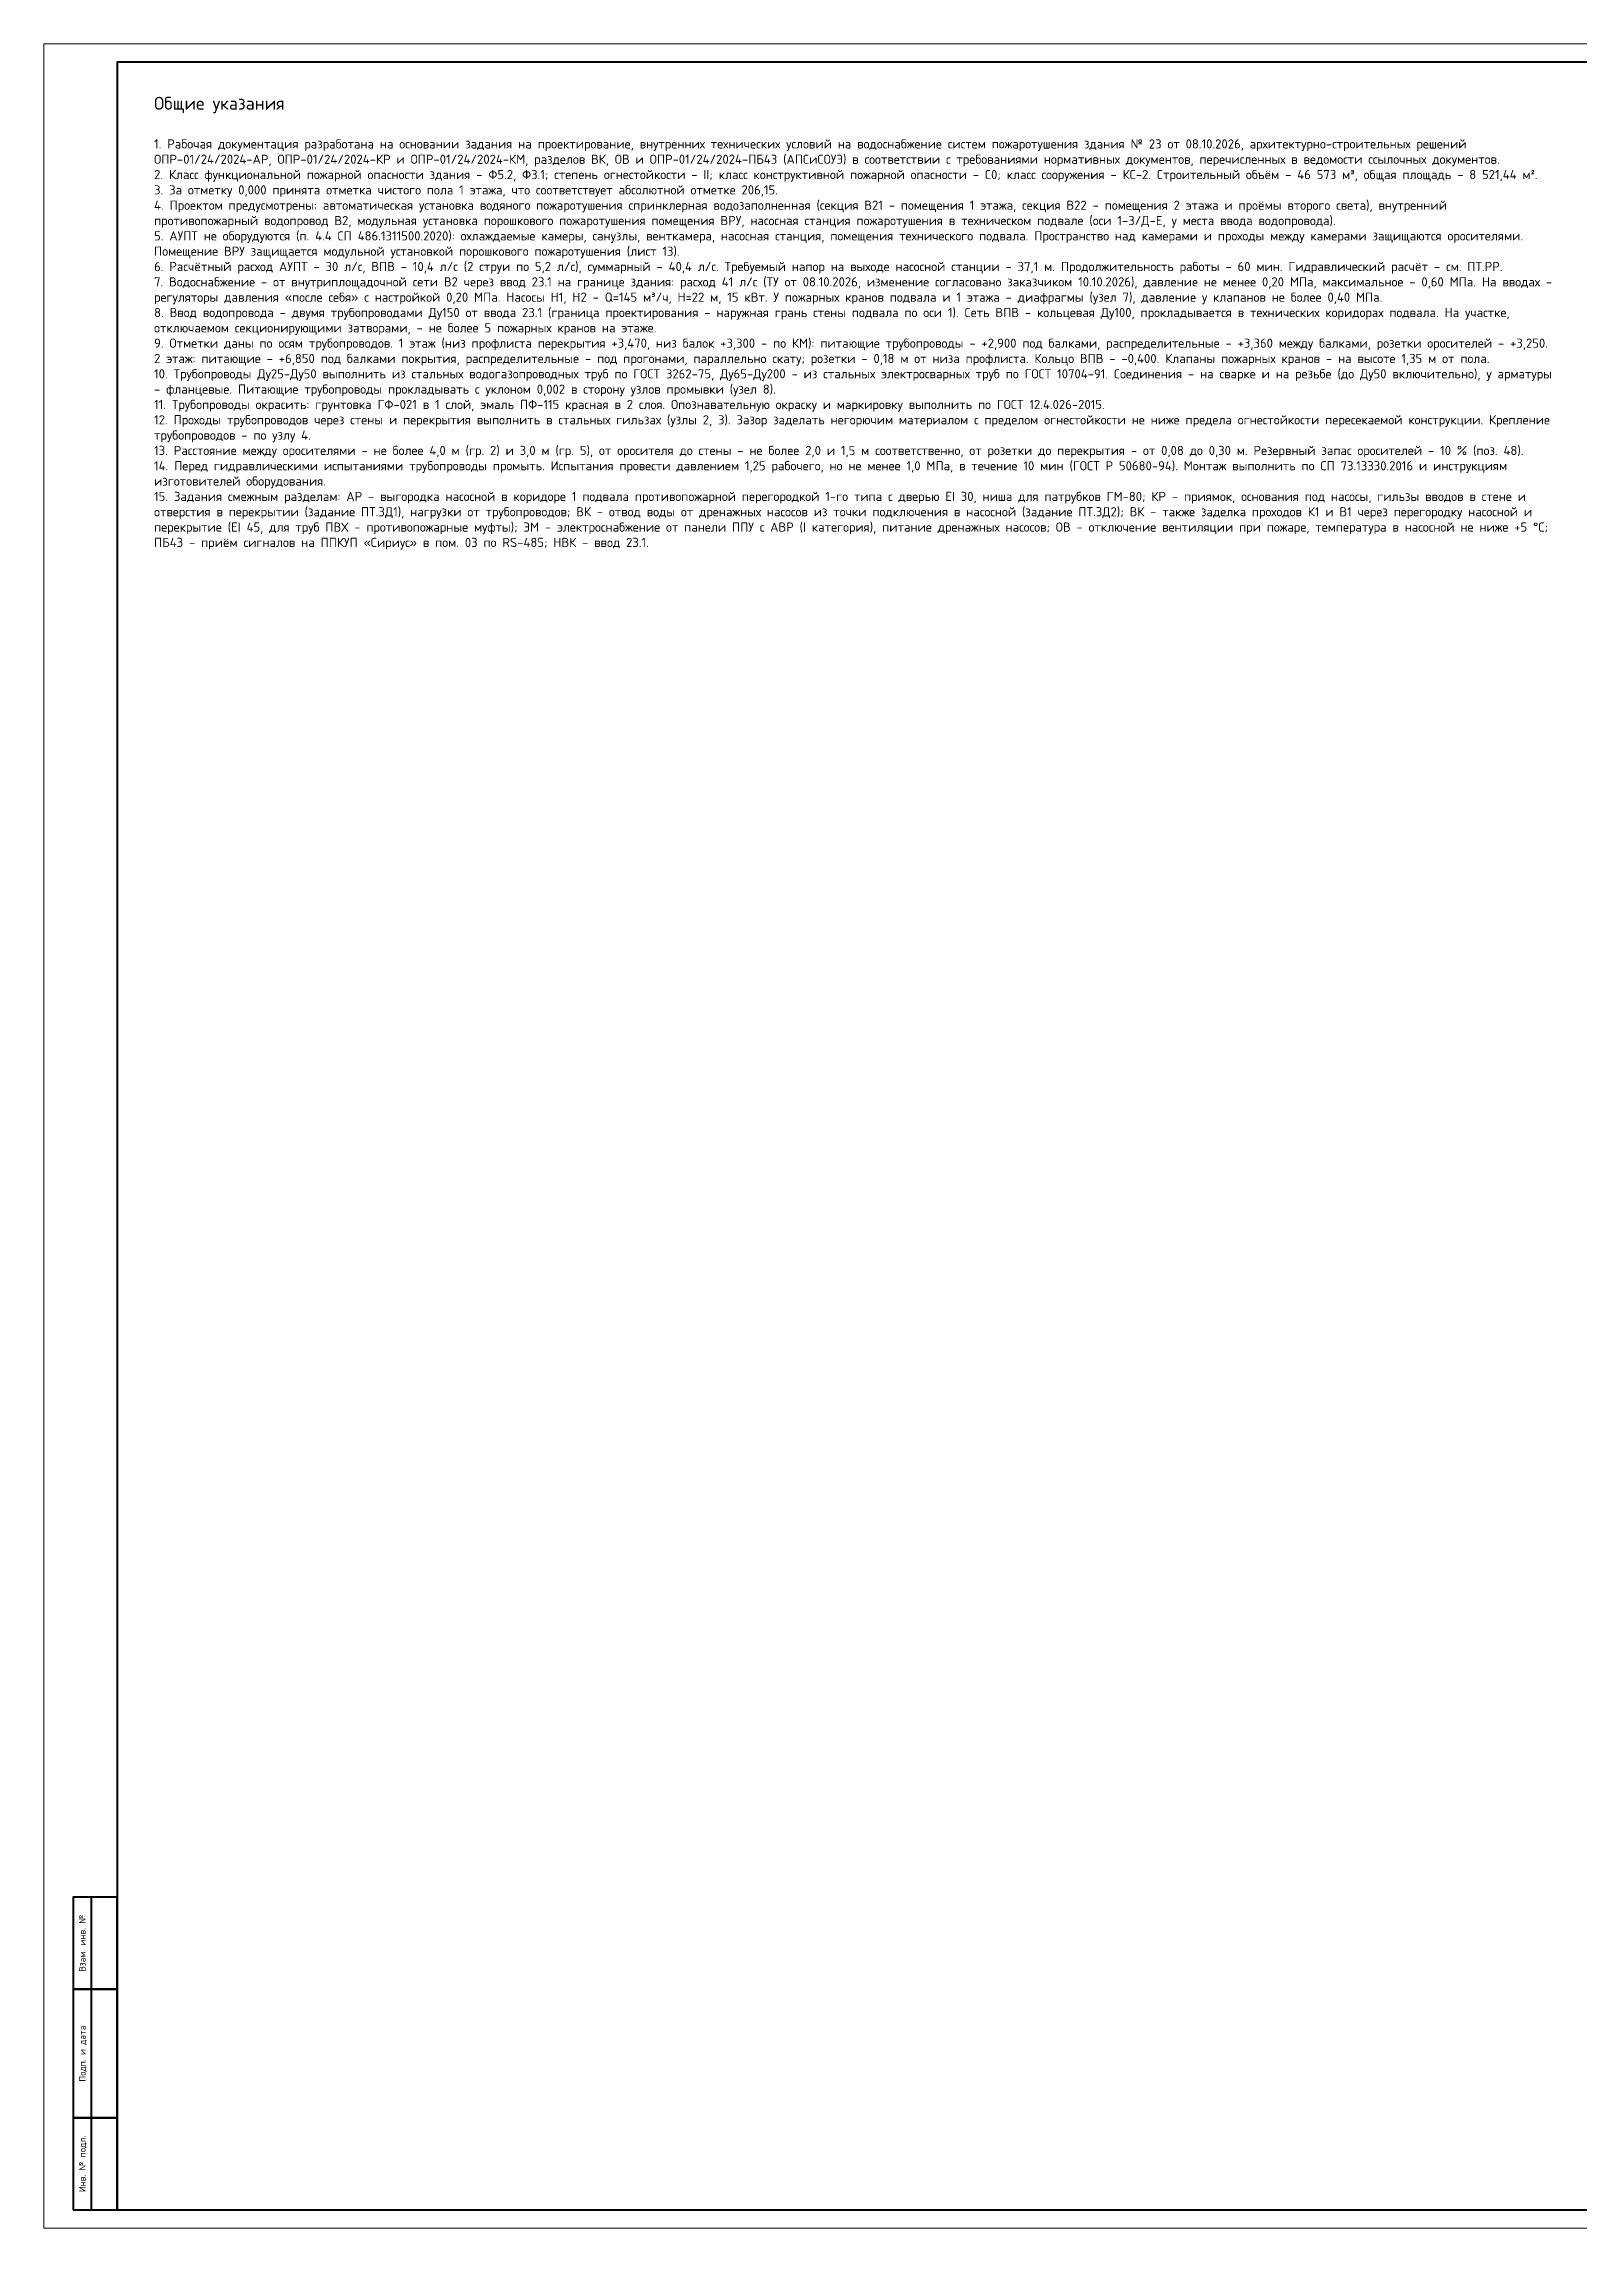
# Model space of a CAD drawing. Header units: millimetres. Extents: x 0 to 2118900, y -20000 to 84100.
# Drawn here: x 900 to 1317, y -20000 to -19406 of the extents above; entities that cross this region are included whole.
import ezdxf
from ezdxf.enums import TextEntityAlignment as Align

# ---------------------------------------------------------------- set-up
doc = ezdxf.new("R2010")
doc.units = ezdxf.units.MM
for name, color, linetype, lineweight in [('ПТ_рамка', 7, 'Continuous', 50), ('ПТ_рамка_тонк', 7, 'Continuous', 18), ('ПТ_текст', 7, 'Continuous', 18)]:
    doc.layers.add(name, color=color, linetype=linetype, lineweight=lineweight)
doc.styles.add('ПТ', font='isocpeur.ttf')
doc.styles.add('ПТ_загл', font='isocpeur.ttf')

msp = doc.modelspace()

# ---------------------------------------------------------------- linework, layer by layer
at = {"layer": 'ПТ_рамка', "lineweight": 50}
for p, q in [((913, -19935), (913, -19910)), ((913, -19970), (913, -19935)), ((913, -19995), (913, -19970))]:
    msp.add_line(p, q, dxfattribs=at)
at = {"layer": 'ПТ_рамка', "lineweight": 70}
msp.add_lwpolyline([(920, -19995), (1736, -19995), (1736, -19411), (920, -19411)], close=True, dxfattribs=at)
at = {"layer": 'ПТ_рамка', "lineweight": 50}
for points in [[(908, -19935), (920, -19935), (920, -19910), (908, -19910)], [(908, -19970), (920, -19970), (920, -19935), (908, -19935)], [(908, -19995), (920, -19995), (920, -19970), (908, -19970)]]:
    msp.add_lwpolyline(points, close=True, dxfattribs=at)
at = {"layer": 'ПТ_рамка_тонк', "lineweight": 13}
msp.add_lwpolyline([(900, -20000), (1741, -20000), (1741, -19406), (900, -19406)], close=True, dxfattribs=at)

# ---------------------------------------------------------------- texts
at = {"layer": 'ПТ_текст', "style": 'ПТ_загл'}
msp.add_text('Общие указания', height=3.5, dxfattribs=at).set_placement((930, -19425), align=Align.BOTTOM_LEFT)
at = {"layer": 'ПТ_текст', "style": 'ПТ'}
for s, p in [('Взам. инв. №', (910.5, -19922.5)), ('Подп. и дата', (910.5, -19952.5)), ('Инв. № подл.', (910.5, -19982.5))]:
    msp.add_text(s, height=1.8, rotation=90, dxfattribs=at).set_placement(p, align=Align.MIDDLE_CENTER)
at = {"layer": 'ПТ_текст', "insert": (930, -19432), "char_height": 2.5, "width": 380, "attachment_point": 1, "style": 'ПТ'}
msp.add_mtext('1. Рабочая документация разработана на основании задания на проектирование, внутренних технических условий на водоснабжение систем пожаротушения здания № 23 от 08.10.2026, архитектурно-строительных решений ОПР-01/24/2024-АР, ОПР-01/24/2024-КР и ОПР-01/24/2024-КМ, разделов ВК, ОВ и ОПР-01/24/2024-ПБ43 (АПСиСОУЭ) в соответствии с требованиями нормативных документов, перечисленных в ведомости ссылочных документов. \\P2. Класс функциональной пожарной опасности здания - Ф5.2, Ф3.1; степень огнестойкости - II; класс конструктивной пожарной опасности - С0; класс сооружения - КС-2. Строительный объём - 46 573 м³, общая площадь - 8 521,44 м². \\P3. За отметку 0,000 принята отметка чистого пола 1 этажа, что соответствует абсолютной отметке 206,15. \\P4. Проектом предусмотрены: автоматическая установка водяного пожаротушения спринклерная водозаполненная (секция В21 - помещения 1 этажа, секция В22 - помещения 2 этажа и проёмы второго света), внутренний противопожарный водопровод В2, модульная установка порошкового пожаротушения помещения ВРУ, насосная станция пожаротушения в техническом подвале (оси 1-3/Д-Е, у места ввода водопровода). \\P5. АУПТ не оборудуются (п. 4.4 СП 486.1311500.2020): охлаждаемые камеры, санузлы, венткамера, насосная станция, помещения технического подвала. Пространство над камерами и проходы между камерами защищаются оросителями. Помещение ВРУ защищается модульной установкой порошкового пожаротушения (лист 13). \\P6. Расчётный расход АУПТ - 30 л/с, ВПВ - 10,4 л/с (2 струи по 5,2 л/с), суммарный - 40,4 л/с. Требуемый напор на выходе насосной станции - 37,1 м. Продолжительность работы - 60 мин. Гидравлический расчёт - см. ПТ.РР. \\P7. Водоснабжение - от внутриплощадочной сети В2 через ввод 23.1 на границе здания: расход 41 л/с (ТУ от 08.10.2026, изменение согласовано заказчиком 10.10.2026), давление не менее 0,20 МПа, максимальное - 0,60 МПа. На вводах - регуляторы давления «после себя» с настройкой 0,20 МПа. Насосы Н1, Н2 - Q=145 м³/ч, H=22 м, 15 кВт. У пожарных кранов подвала и 1 этажа - диафрагмы (узел 7), давление у клапанов не более 0,40 МПа. \\P8. Ввод водопровода - двумя трубопроводами Ду150 от ввода 23.1 (граница проектирования - наружная грань стены подвала по оси 1). Сеть ВПВ - кольцевая Ду100, прокладывается в технических коридорах подвала. На участке, отключаемом секционирующими затворами, - не более 5 пожарных кранов на этаже. \\P9. Отметки даны по осям трубопроводов. 1 этаж (низ профлиста перекрытия +3,470, низ балок +3,300 - по КМ): питающие трубопроводы - +2,900 под балками, распределительные - +3,360 между балками, розетки оросителей - +3,250. 2 этаж: питающие - +6,850 под балками покрытия, распределительные - под прогонами, параллельно скату; розетки - 0,18 м от низа профлиста. Кольцо ВПВ - -0,400. Клапаны пожарных кранов - на высоте 1,35 м от пола. \\P10. Трубопроводы Ду25-Ду50 выполнить из стальных водогазопроводных труб по ГОСТ 3262-75, Ду65-Ду200 - из стальных электросварных труб по ГОСТ 10704-91. Соединения - на сварке и на резьбе (до Ду50 включительно), у арматуры - фланцевые. Питающие трубопроводы прокладывать с уклоном 0,002 в сторону узлов промывки (узел 8). \\P11. Трубопроводы окрасить: грунтовка ГФ-021 в 1 слой, эмаль ПФ-115 красная в 2 слоя. Опознавательную окраску и маркировку выполнить по ГОСТ 12.4.026-2015. \\P12. Проходы трубопроводов через стены и перекрытия выполнить в стальных гильзах (узлы 2, 3). Зазор заделать негорючим материалом с пределом огнестойкости не ниже предела огнестойкости пересекаемой конструкции. Крепление трубопроводов - по узлу 4. \\P13. Расстояние между оросителями - не более 4,0 м (гр. 2) и 3,0 м (гр. 5), от оросителя до стены - не более 2,0 и 1,5 м соответственно, от розетки до перекрытия - от 0,08 до 0,30 м. Резервный запас оросителей - 10 % (поз. 48). \\P14. Перед гидравлическими испытаниями трубопроводы промыть. Испытания провести давлением 1,25 рабочего, но не менее 1,0 МПа, в течение 10 мин (ГОСТ Р 50680-94). Монтаж выполнить по СП 73.13330.2016 и инструкциям изготовителей оборудования. \\P15. Задания смежным разделам: АР - выгородка насосной в коридоре 1 подвала противопожарной перегородкой 1-го типа с дверью EI 30, ниша для патрубков ГМ-80; КР - приямок, основания под насосы, гильзы вводов в стене и отверстия в перекрытии (задание ПТ.ЗД1), нагрузки от трубопроводов; ВК - отвод воды от дренажных насосов из точки подключения в насосной (задание ПТ.ЗД2); ВК - также заделка проходов К1 и В1 через перегородку насосной и перекрытие (EI 45, для труб ПВХ - противопожарные муфты); ЭМ - электроснабжение от панели ППУ с АВР (I категория), питание дренажных насосов; ОВ - отключение вентиляции при пожаре, температура в насосной не ниже +5 °С; ПБ43 - приём сигналов на ППКУП «Сириус» в пом. 03 по RS-485; НВК - ввод 23.1.', dxfattribs=at)

doc.saveas('drawing.dxf')
